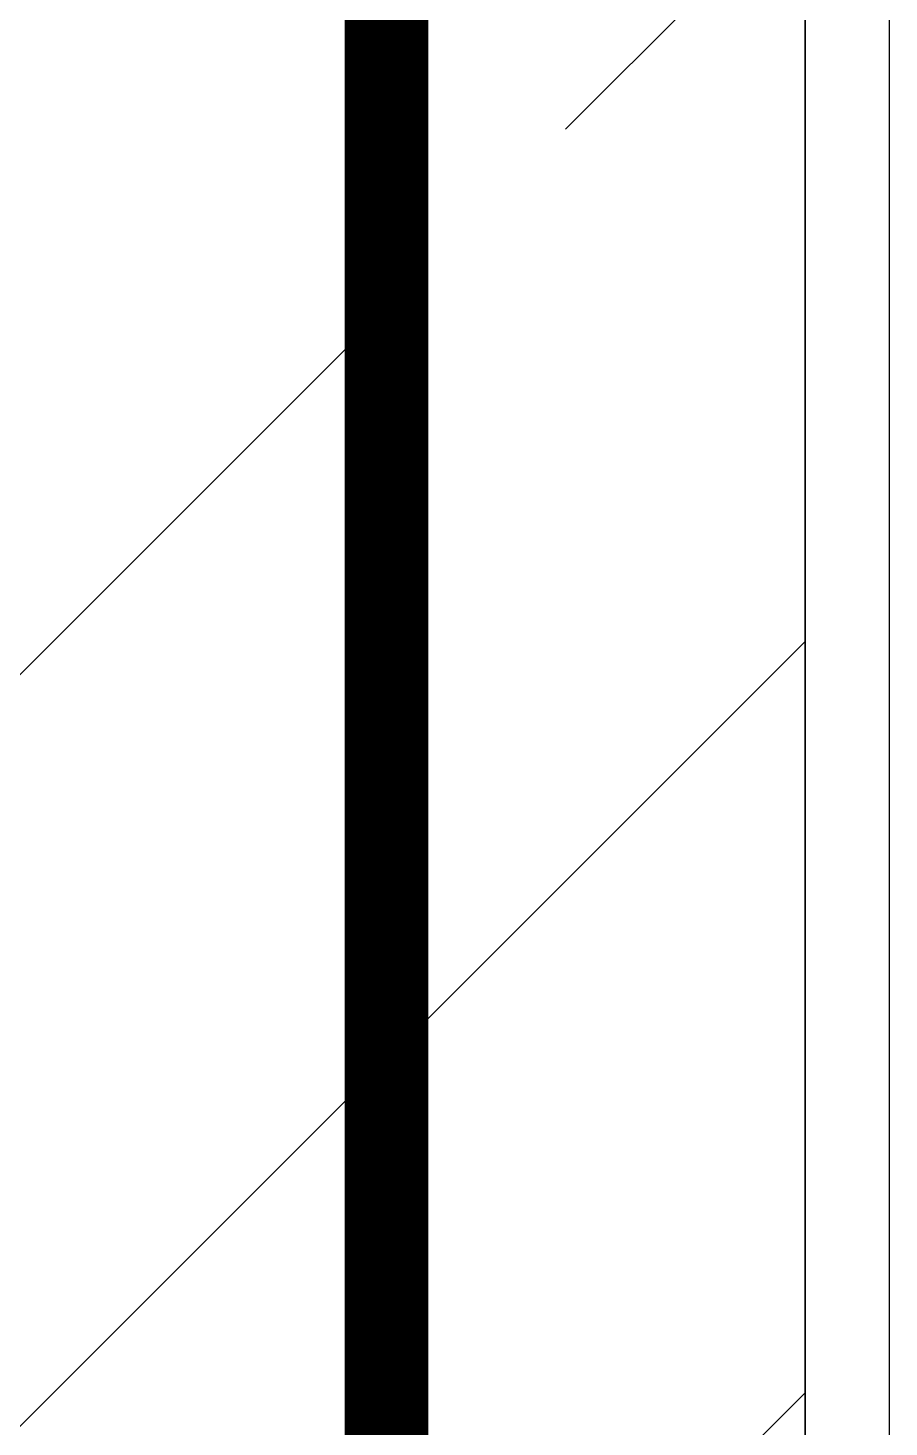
# Model space of a CAD drawing. Header units: millimetres. Extents: x -343543 to 400519, y -115663 to 104219.
# Drawn here: x -227131.8 to -227029, y 4829 to 4996.2 of the extents above; entities that cross this region are included whole.
import ezdxf

# ---------------------------------------------------------------- set-up
doc = ezdxf.new("R2010")
doc.units = ezdxf.units.MM
doc.linetypes.add("$0$02'TUONG Xay$0$HIDDEN", pattern=[0.375, 0.25, -0.125])
for name, color, linetype, lineweight in [('A-CLNG', 157, 'Continuous', 25), ('A-FLOR-PRTN', 161, 'Continuous', 9), ('A-PATT', 252, 'Continuous', 9), ('A-SYMBOLS', 10, 'Continuous', 13), ('XREF MAT BANG TUONG XAY$0$01.Xref _MB T1$0$A-TEXT', 8, 'Continuous', 25)]:
    doc.layers.add(name, color=color, linetype=linetype, lineweight=lineweight)
doc.layers.add('fix lightting red', color=1, linetype='Continuous', lineweight=5, true_color=0xff0000)
doc.layers.add('XREF MAT BANG TUONG XAY$0$A-FNSH', color=8, linetype='Continuous')
doc.layers.add('XREF MAT BANG TUONG XAY$0$A-FURN', color=8, linetype='Continuous')

# ---------------------------------------------------------------- blocks, each defined once
blk = doc.blocks.new('XREF MAT BANG TUONG XAY$0$01.Xref _MB T1$0$Phong tam')
at = {"layer": 'XREF MAT BANG TUONG XAY$0$A-FURN', "color": 8, "elevation": 0}
blk.add_lwpolyline([(-4325, 6965), (-4420.01, 6965), (-4420.01, 1480), (-4325, 1480)], close=True, dxfattribs=at)
blk = doc.blocks.new('01.Xref _MB T1')
at = {"layer": 'XREF MAT BANG TUONG XAY$0$A-FNSH', "color": 8}
for points in [[(35815.01181, 9965.00167), (35815.01905, 4479.99998), (34270.0013, 4479.99998), (34270.0013, 4134.99998), (34415.0013, 4134.99998), (34415.0013, 4334.99989), (35815.01921, 4335.00176), (35815.02044, 3424.99996), (35725.02005, 3424.99996), (35725.02005, 3234.99987), (34415.00076, 3235.00003), (34415.00076, 3429.9998), (34270.00076, 3430.00006), (34270.00076, 3235.00016), (33180.00184, 3235.00016), (33180.00184, 3435.00006), (33035.0013, 3434.9998)], [(35825.01179, 9975.00168), (35825.01906, 4469.99998), (34280.0013, 4469.99998), (34280.0013, 4144.99998), (34405.0013, 4144.99998), (34405.0013, 4344.99988), (35825.0192, 4345.00177), (35825.02045, 3414.99996), (35735.02005, 3414.99996), (35735.02005, 3224.99987), (34405.00076, 3225.00003), (34405.00076, 3419.99982), (34280.00076, 3420.00004), (34280.00076, 3225.00016), (33170.00184, 3225.00016), (33170.00184, 3425.00004), (33045.0013, 3424.99982)]]:
    blk.add_lwpolyline(points, dxfattribs=at)
at = {"layer": 'XREF MAT BANG TUONG XAY$0$01.Xref _MB T1$0$A-TEXT', "color": 8, "xscale": -1}
blk.add_blockref('XREF MAT BANG TUONG XAY$0$01.Xref _MB T1$0$Phong tam', (31395.0001, 2999.99999), dxfattribs=at)
blk = doc.blocks.new('DenSanTuongT1Ikigai')
at = {"layer": 'fix lightting red', "color": 1, "linetype": "$0$02'TUONG Xay$0$HIDDEN", "ltscale": 500, "true_color": 0xff0000, "const_width": 10}
blk.add_lwpolyline([(35765, 9965), (35765, 4480)], dxfattribs=at)

msp = doc.modelspace()

# ---------------------------------------------------------------- block references
at = {"layer": 'A-SYMBOLS'}
msp.add_blockref('01.Xref _MB T1', (-262854.02, 0), dxfattribs=at)

# ---------------------------------------------------------------- next in the draw order: hatches: boundary and pattern name
at = {"layer": 'A-PATT'}
h = msp.add_hatch(dxfattribs=at)
h.set_pattern_fill('ANSI33', color=256, scale=20, double=1)
h.set_pattern_definition([(45, (-262854.02, -1e-05), (-89.80256, 89.80256), []), (45, (-262764.22, -1e-05), (-89.80256, 89.80256), [63.5, -31.75])])
h.paths.add_polyline_path([(-227039.02, 9965), (-231224.02, 9965), (-231224.02, 8980), (-230029.03, 8980), (-230029.03, 8835), (-231224.03, 8835), (-231224.03, 7855), (-230029.03, 7855), (-230029.03, 7710), (-231224.03, 7710), (-231224.03, 6730), (-230029.03, 6730), (-230029.03, 6585), (-231224.03, 6585), (-231224.03, 5605), (-230029.03, 5605), (-230029.03, 5460), (-231224.03, 5460), (-231224.03, 4480), (-229674.03, 4480), (-229674.03, 4135), (-229819.03, 4135), (-229819.03, 4335), (-231224.03, 4335), (-231224.03, 3235), (-229819.03, 3235), (-229819.03, 3435), (-229674.03, 3435), (-229674.03, 3235), (-228584.03, 3235), (-228584.03, 3435), (-228439.03, 3435), (-228439.03, 3235), (-227129.01, 3235), (-227129.01, 3425), (-227039.01, 3425), (-227039.01, 4335), (-228439.03, 4335), (-228439.03, 4135), (-228584.03, 4135), (-228584.03, 4480), (-227039.02, 4480)])

# ---------------------------------------------------------------- next in the draw order: linework, layer by layer
at = {"layer": 'A-CLNG', "color": 251}
msp.add_lwpolyline([(-229819.03, 3435), (-229674.03, 3435), (-229674.03, 3235), (-228584.03, 3235), (-228584.03, 3435), (-228439.03, 3435), (-228439.03, 3235), (-227129.01, 3235), (-227129.01, 3425), (-227039.01, 3425), (-227039.01, 4335), (-228439.03, 4335), (-228439.03, 4135), (-228584.03, 4135), (-228584.03, 4480), (-227039.02, 4480), (-227039.02, 9965)], dxfattribs=at)

# ---------------------------------------------------------------- next in the draw order: block references
at = {"layer": 'A-FLOR-PRTN'}
msp.add_blockref('DenSanTuongT1Ikigai', (-262854.02, 0), dxfattribs=at)

doc.saveas('drawing.dxf')
